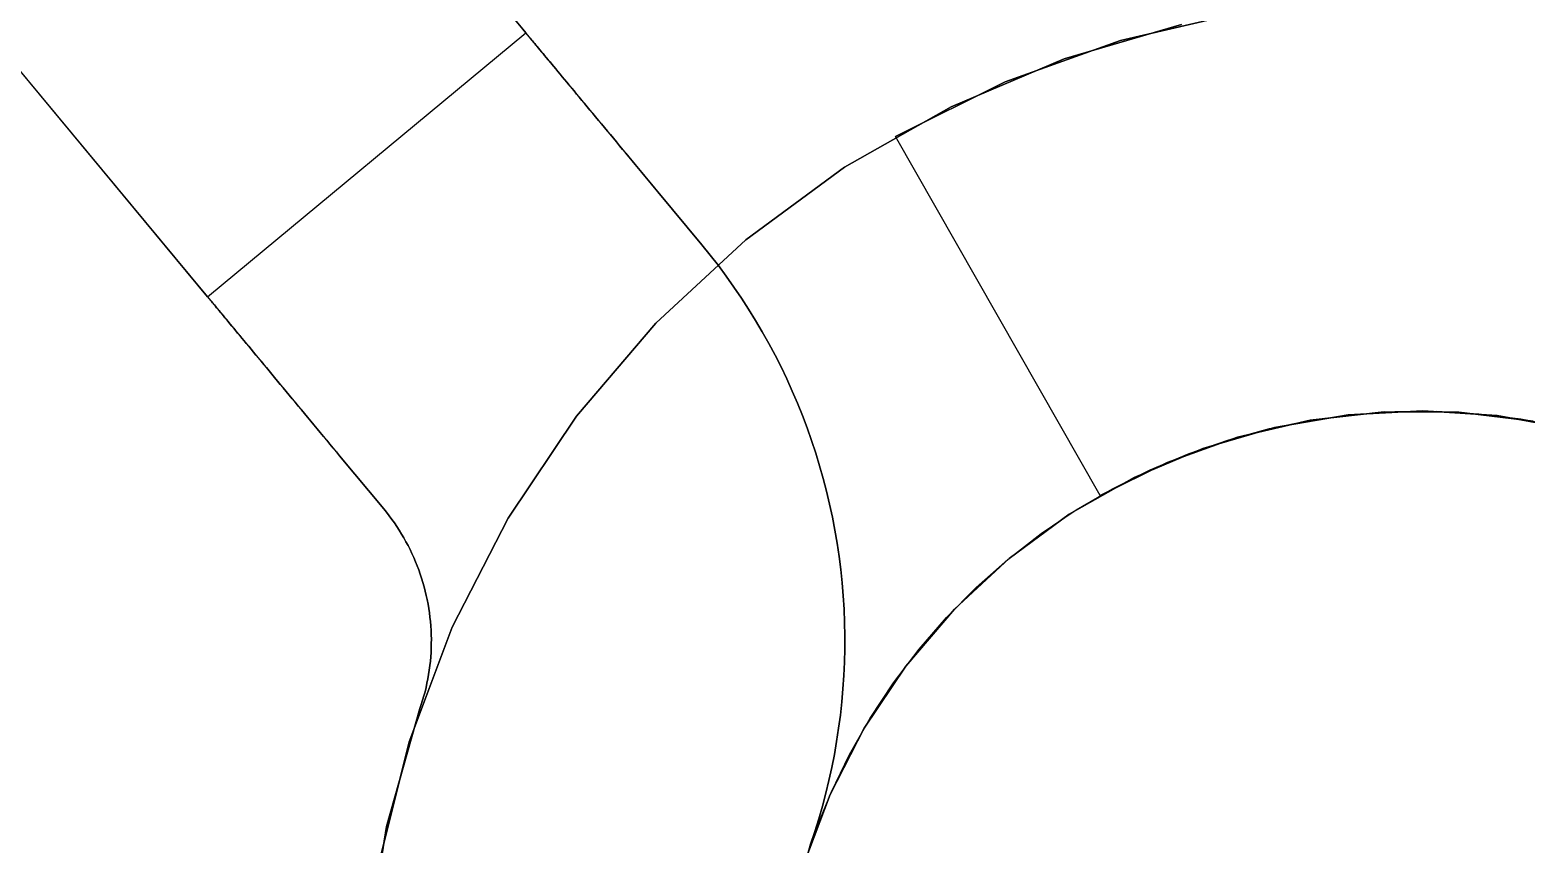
# Model space of a CAD drawing. Header units: metres. Extents: x 0 to 420, y 0 to 297.
# Drawn here: x 139.57 to 145.08, y 63.86 to 66.86 of the extents above; entities that cross this region are included whole.
import ezdxf

# ---------------------------------------------------------------- set-up
doc = ezdxf.new("R2010")
doc.units = ezdxf.units.M

msp = doc.modelspace()

# ---------------------------------------------------------------- linework, layer by layer
at = {"layer": 'GEOMETRY'}
for p, q in [((128.3649, 82.5445), (141.3926, 66.8509)), ((128.3649, 82.5445), (142.0415, 66.0691)), ((140.22, 65.8775), (127.1923, 81.5711)), ((140.8689, 65.0957), (127.1923, 81.5711)), ((144.0246, 66.9244), (143.5846, 66.822)), ((143.5846, 66.822), (144.0246, 66.9244)), ((144.0246, 66.9244), (143.5846, 66.822)), ((143.5846, 66.822), (144.0246, 66.9244)), ((140.22, 65.8775), (141.3926, 66.8509)), ((140.22, 65.8775), (141.3926, 66.8509)), ((140.22, 65.8775), (141.3926, 66.8509)), ((140.22, 65.8775), (141.3926, 66.8509)), ((141.3933, 66.8501), (141.3926, 66.8509)), ((141.3926, 66.8509), (141.3933, 66.8501)), ((141.3933, 66.8501), (141.3926, 66.8509)), ((141.3939, 66.8493), (141.3933, 66.8501)), ((141.3933, 66.8501), (141.3939, 66.8493)), ((141.3939, 66.8493), (141.3933, 66.8501)), ((141.3946, 66.8485), (141.3939, 66.8493)), ((141.3939, 66.8493), (141.3946, 66.8485)), ((141.3946, 66.8485), (141.3939, 66.8493)), ((141.3953, 66.8477), (141.3946, 66.8485)), ((141.3946, 66.8485), (141.3953, 66.8477)), ((141.3953, 66.8477), (141.3946, 66.8485)), ((141.3965, 66.8462), (141.3953, 66.8477)), ((141.3953, 66.8477), (141.3965, 66.8462)), ((141.3965, 66.8462), (141.3953, 66.8477)), ((141.3985, 66.8438), (141.3965, 66.8462)), ((141.3965, 66.8462), (141.3985, 66.8438)), ((141.3985, 66.8438), (141.3965, 66.8462)), ((141.4005, 66.8413), (141.3985, 66.8438)), ((141.3985, 66.8438), (141.4005, 66.8413)), ((141.4005, 66.8413), (141.3985, 66.8438)), ((141.4025, 66.8389), (141.4005, 66.8413)), ((141.4005, 66.8413), (141.4025, 66.8389)), ((141.4025, 66.8389), (141.4005, 66.8413)), ((141.4045, 66.8365), (141.4025, 66.8389)), ((141.4025, 66.8389), (141.4045, 66.8365)), ((141.4045, 66.8365), (141.4025, 66.8389)), ((141.4076, 66.8328), (141.4045, 66.8365)), ((141.4045, 66.8365), (141.4076, 66.8328)), ((141.4076, 66.8328), (141.4045, 66.8365)), ((141.4109, 66.8288), (141.4076, 66.8328)), ((141.4076, 66.8328), (141.4109, 66.8288)), ((141.4109, 66.8288), (141.4076, 66.8328)), ((143.3764, 66.7543), (143.8099, 66.8811)), ((143.8099, 66.8811), (143.3764, 66.7543)), ((143.3764, 66.7543), (143.8099, 66.8811)), ((143.8099, 66.8811), (143.3764, 66.7543)), ((141.4142, 66.8248), (141.4109, 66.8288)), ((141.4109, 66.8288), (141.4142, 66.8248)), ((141.4142, 66.8248), (141.4109, 66.8288)), ((141.4175, 66.8208), (141.4142, 66.8248)), ((141.4142, 66.8248), (141.4175, 66.8208)), ((141.4175, 66.8208), (141.4142, 66.8248)), ((141.4212, 66.8164), (141.4175, 66.8208)), ((141.4175, 66.8208), (141.4212, 66.8164)), ((141.4212, 66.8164), (141.4175, 66.8208)), ((141.4258, 66.8109), (141.4212, 66.8164)), ((141.4212, 66.8164), (141.4258, 66.8109)), ((141.4258, 66.8109), (141.4212, 66.8164)), ((141.4303, 66.8054), (141.4258, 66.8109)), ((141.4258, 66.8109), (141.4303, 66.8054)), ((141.4303, 66.8054), (141.4258, 66.8109)), ((141.4349, 66.7999), (141.4303, 66.8054)), ((141.4303, 66.8054), (141.4349, 66.7999)), ((141.4349, 66.7999), (141.4303, 66.8054)), ((141.4395, 66.7944), (141.4349, 66.7999)), ((141.4349, 66.7999), (141.4395, 66.7944)), ((141.4395, 66.7944), (141.4349, 66.7999)), ((141.4449, 66.7878), (141.4395, 66.7944)), ((141.4395, 66.7944), (141.4449, 66.7878)), ((141.4449, 66.7878), (141.4395, 66.7944)), ((141.4507, 66.7809), (141.4449, 66.7878)), ((141.4449, 66.7878), (141.4507, 66.7809)), ((141.4507, 66.7809), (141.4449, 66.7878)), ((141.4565, 66.7739), (141.4507, 66.7809)), ((141.4507, 66.7809), (141.4565, 66.7739)), ((141.4565, 66.7739), (141.4507, 66.7809)), ((143.5846, 66.822), (143.1594, 66.6695)), ((143.1594, 66.6695), (143.5846, 66.822)), ((143.5846, 66.822), (143.1594, 66.6695)), ((143.1594, 66.6695), (143.5846, 66.822)), ((141.4622, 66.767), (141.4565, 66.7739)), ((141.4565, 66.7739), (141.4622, 66.767)), ((141.4622, 66.767), (141.4565, 66.7739)), ((141.4682, 66.7598), (141.4622, 66.767)), ((141.4622, 66.767), (141.4682, 66.7598)), ((141.4682, 66.7598), (141.4622, 66.767)), ((141.4751, 66.7515), (141.4682, 66.7598)), ((141.4682, 66.7598), (141.4751, 66.7515)), ((141.4751, 66.7515), (141.4682, 66.7598)), ((141.482, 66.7432), (141.4751, 66.7515)), ((141.4751, 66.7515), (141.482, 66.7432)), ((141.482, 66.7432), (141.4751, 66.7515)), ((141.4889, 66.7349), (141.482, 66.7432)), ((141.482, 66.7432), (141.4889, 66.7349)), ((141.4889, 66.7349), (141.482, 66.7432)), ((141.4958, 66.7265), (141.4889, 66.7349)), ((141.4889, 66.7349), (141.4958, 66.7265)), ((141.4958, 66.7265), (141.4889, 66.7349)), ((141.5033, 66.7175), (141.4958, 66.7265)), ((141.4958, 66.7265), (141.5033, 66.7175)), ((141.5033, 66.7175), (141.4958, 66.7265)), ((142.9604, 66.5781), (143.3764, 66.7543)), ((143.3764, 66.7543), (142.9604, 66.5781)), ((142.9604, 66.5781), (143.3764, 66.7543)), ((143.3764, 66.7543), (142.9604, 66.5781)), ((141.5113, 66.7079), (141.5033, 66.7175)), ((141.5033, 66.7175), (141.5113, 66.7079)), ((141.5113, 66.7079), (141.5033, 66.7175)), ((141.5192, 66.6983), (141.5113, 66.7079)), ((141.5113, 66.7079), (141.5192, 66.6983)), ((141.5192, 66.6983), (141.5113, 66.7079)), ((141.5272, 66.6887), (141.5192, 66.6983)), ((141.5192, 66.6983), (141.5272, 66.6887)), ((141.5272, 66.6887), (141.5192, 66.6983)), ((141.5351, 66.6792), (141.5272, 66.6887)), ((141.5272, 66.6887), (141.5351, 66.6792)), ((141.5351, 66.6792), (141.5272, 66.6887)), ((141.544, 66.6684), (141.5351, 66.6792)), ((141.5351, 66.6792), (141.544, 66.6684)), ((141.544, 66.6684), (141.5351, 66.6792)), ((141.553, 66.6577), (141.544, 66.6684)), ((141.544, 66.6684), (141.553, 66.6577)), ((141.553, 66.6577), (141.544, 66.6684)), ((143.1594, 66.6695), (142.7547, 66.4688)), ((142.7547, 66.4688), (143.1594, 66.6695)), ((143.1594, 66.6695), (142.7547, 66.4688)), ((142.7547, 66.4688), (143.1594, 66.6695)), ((141.5619, 66.647), (141.553, 66.6577)), ((141.553, 66.6577), (141.5619, 66.647)), ((141.5619, 66.647), (141.553, 66.6577)), ((141.5708, 66.6363), (141.5619, 66.647)), ((141.5619, 66.647), (141.5708, 66.6363)), ((141.5708, 66.6363), (141.5619, 66.647)), ((141.58, 66.6251), (141.5708, 66.6363)), ((141.5708, 66.6363), (141.58, 66.6251)), ((141.58, 66.6251), (141.5708, 66.6363)), ((141.5898, 66.6134), (141.58, 66.6251)), ((141.58, 66.6251), (141.5898, 66.6134)), ((141.5898, 66.6134), (141.58, 66.6251)), ((141.5995, 66.6016), (141.5898, 66.6134)), ((141.5898, 66.6134), (141.5995, 66.6016)), ((141.5995, 66.6016), (141.5898, 66.6134)), ((141.6092, 66.5899), (141.5995, 66.6016)), ((141.5995, 66.6016), (141.6092, 66.5899)), ((141.6092, 66.5899), (141.5995, 66.6016)), ((141.619, 66.5782), (141.6092, 66.5899)), ((141.6092, 66.5899), (141.619, 66.5782)), ((141.619, 66.5782), (141.6092, 66.5899)), ((141.6293, 66.5657), (141.619, 66.5782)), ((141.619, 66.5782), (141.6293, 66.5657)), ((141.6293, 66.5657), (141.619, 66.5782)), ((141.6398, 66.5531), (141.6293, 66.5657)), ((141.6293, 66.5657), (141.6398, 66.5531)), ((141.6398, 66.5531), (141.6293, 66.5657)), ((142.5676, 66.355), (142.9604, 66.5781)), ((142.9604, 66.5781), (142.5676, 66.355)), ((142.5676, 66.355), (142.9604, 66.5781)), ((142.9604, 66.5781), (142.5676, 66.355)), ((141.6502, 66.5405), (141.6398, 66.5531)), ((141.6398, 66.5531), (141.6502, 66.5405)), ((141.6502, 66.5405), (141.6398, 66.5531)), ((141.6607, 66.528), (141.6502, 66.5405)), ((141.6502, 66.5405), (141.6607, 66.528)), ((141.6607, 66.528), (141.6502, 66.5405)), ((141.6713, 66.5152), (141.6607, 66.528)), ((141.6607, 66.528), (141.6713, 66.5152)), ((141.6713, 66.5152), (141.6607, 66.528)), ((141.6823, 66.5019), (141.6713, 66.5152)), ((141.6713, 66.5152), (141.6823, 66.5019)), ((141.6823, 66.5019), (141.6713, 66.5152)), ((141.6933, 66.4886), (141.6823, 66.5019)), ((141.6823, 66.5019), (141.6933, 66.4886)), ((141.6933, 66.4886), (141.6823, 66.5019)), ((141.7044, 66.4753), (141.6933, 66.4886)), ((141.6933, 66.4886), (141.7044, 66.4753)), ((141.7044, 66.4753), (141.6933, 66.4886)), ((141.7154, 66.462), (141.7044, 66.4753)), ((141.7044, 66.4753), (141.7154, 66.462)), ((141.7154, 66.462), (141.7044, 66.4753)), ((141.7267, 66.4483), (141.7154, 66.462)), ((141.7154, 66.462), (141.7267, 66.4483)), ((141.7267, 66.4483), (141.7154, 66.462)), ((141.7382, 66.4345), (141.7267, 66.4483)), ((141.7267, 66.4483), (141.7382, 66.4345)), ((141.7382, 66.4345), (141.7267, 66.4483)), ((143.5097, 65.145), (142.7547, 66.4688)), ((143.5097, 65.145), (142.7547, 66.4688)), ((143.5097, 65.145), (142.7547, 66.4688)), ((143.5097, 65.145), (142.7547, 66.4688)), ((141.7497, 66.4207), (141.7382, 66.4345)), ((141.7382, 66.4345), (141.7497, 66.4207)), ((141.7497, 66.4207), (141.7382, 66.4345)), ((141.7612, 66.4069), (141.7497, 66.4207)), ((141.7497, 66.4207), (141.7612, 66.4069)), ((141.7612, 66.4069), (141.7497, 66.4207)), ((141.7727, 66.393), (141.7612, 66.4069)), ((141.7612, 66.4069), (141.7727, 66.393)), ((141.7727, 66.393), (141.7612, 66.4069)), ((141.7845, 66.3788), (141.7727, 66.393)), ((141.7727, 66.393), (141.7845, 66.3788)), ((141.7845, 66.3788), (141.7727, 66.393)), ((141.7962, 66.3647), (141.7845, 66.3788)), ((141.7845, 66.3788), (141.7962, 66.3647)), ((141.7962, 66.3647), (141.7845, 66.3788)), ((141.808, 66.3505), (141.7962, 66.3647)), ((141.7962, 66.3647), (141.808, 66.3505)), ((141.808, 66.3505), (141.7962, 66.3647)), ((141.8198, 66.3363), (141.808, 66.3505)), ((141.808, 66.3505), (141.8198, 66.3363)), ((141.8198, 66.3363), (141.808, 66.3505)), ((142.2032, 66.088), (142.5676, 66.355)), ((142.5676, 66.355), (142.2032, 66.088)), ((142.2032, 66.088), (142.5676, 66.355)), ((142.5676, 66.355), (142.2032, 66.088)), ((141.8316, 66.322), (141.8198, 66.3363)), ((141.8198, 66.3363), (141.8316, 66.322)), ((141.8316, 66.322), (141.8198, 66.3363)), ((141.8435, 66.3077), (141.8316, 66.322)), ((141.8316, 66.322), (141.8435, 66.3077)), ((141.8435, 66.3077), (141.8316, 66.322)), ((141.8555, 66.2933), (141.8435, 66.3077)), ((141.8435, 66.3077), (141.8555, 66.2933)), ((141.8555, 66.2933), (141.8435, 66.3077)), ((141.8674, 66.2789), (141.8555, 66.2933)), ((141.8555, 66.2933), (141.8674, 66.2789)), ((141.8674, 66.2789), (141.8555, 66.2933)), ((141.8793, 66.2646), (141.8674, 66.2789)), ((141.8674, 66.2789), (141.8793, 66.2646)), ((141.8793, 66.2646), (141.8674, 66.2789)), ((142.0415, 66.0691), (141.8793, 66.2646)), ((141.8793, 66.2646), (142.0415, 66.0691)), ((142.0415, 66.0691), (141.8793, 66.2646)), ((141.8722, 65.7806), (142.2032, 66.088)), ((142.2032, 66.088), (141.8722, 65.7806)), ((141.8722, 65.7806), (142.2032, 66.088)), ((142.2032, 66.088), (141.8722, 65.7806)), ((142.0724, 66.0312), (142.0415, 66.0691)), ((142.0415, 66.0691), (142.0724, 66.0312)), ((142.0724, 66.0312), (142.0415, 66.0691)), ((142.0415, 66.0691), (142.0724, 66.0312)), ((142.1024, 65.9926), (142.0724, 66.0312)), ((142.0724, 66.0312), (142.1024, 65.9926)), ((142.1024, 65.9926), (142.0724, 66.0312)), ((142.0724, 66.0312), (142.1024, 65.9926)), ((142.1315, 65.9533), (142.1024, 65.9926)), ((142.1024, 65.9926), (142.1315, 65.9533)), ((142.1315, 65.9533), (142.1024, 65.9926)), ((142.1024, 65.9926), (142.1315, 65.9533)), ((142.1599, 65.9135), (142.1315, 65.9533)), ((142.1315, 65.9533), (142.1599, 65.9135)), ((142.1599, 65.9135), (142.1315, 65.9533)), ((142.1315, 65.9533), (142.1599, 65.9135)), ((142.1873, 65.8731), (142.1599, 65.9135)), ((142.1599, 65.9135), (142.1873, 65.8731)), ((142.1873, 65.8731), (142.1599, 65.9135)), ((142.1599, 65.9135), (142.1873, 65.8731)), ((140.22, 65.8775), (140.2206, 65.8767)), ((140.2206, 65.8767), (140.22, 65.8775)), ((140.22, 65.8775), (140.2206, 65.8767)), ((140.2206, 65.8767), (140.2213, 65.8758)), ((140.2213, 65.8758), (140.2206, 65.8767)), ((140.2206, 65.8767), (140.2213, 65.8758)), ((140.2213, 65.8758), (140.222, 65.875)), ((140.222, 65.875), (140.2213, 65.8758)), ((140.2213, 65.8758), (140.222, 65.875)), ((140.222, 65.875), (140.2227, 65.8742)), ((140.2227, 65.8742), (140.222, 65.875)), ((140.222, 65.875), (140.2227, 65.8742)), ((140.2227, 65.8742), (140.2239, 65.8727)), ((140.2239, 65.8727), (140.2227, 65.8742)), ((140.2227, 65.8742), (140.2239, 65.8727)), ((140.2239, 65.8727), (140.2259, 65.8703)), ((140.2259, 65.8703), (140.2239, 65.8727)), ((140.2239, 65.8727), (140.2259, 65.8703)), ((140.2259, 65.8703), (140.2279, 65.8679)), ((140.2279, 65.8679), (140.2259, 65.8703)), ((140.2259, 65.8703), (140.2279, 65.8679)), ((140.2279, 65.8679), (140.2299, 65.8655)), ((140.2299, 65.8655), (140.2279, 65.8679)), ((140.2279, 65.8679), (140.2299, 65.8655)), ((140.2299, 65.8655), (140.2319, 65.8631)), ((140.2319, 65.8631), (140.2299, 65.8655)), ((140.2299, 65.8655), (140.2319, 65.8631)), ((140.2319, 65.8631), (140.235, 65.8593)), ((140.235, 65.8593), (140.2319, 65.8631)), ((140.2319, 65.8631), (140.235, 65.8593)), ((140.235, 65.8593), (140.2383, 65.8554)), ((140.2383, 65.8554), (140.235, 65.8593)), ((140.235, 65.8593), (140.2383, 65.8554)), ((140.2383, 65.8554), (140.2416, 65.8514)), ((140.2416, 65.8514), (140.2383, 65.8554)), ((140.2383, 65.8554), (140.2416, 65.8514)), ((140.2416, 65.8514), (140.2449, 65.8474)), ((140.2449, 65.8474), (140.2416, 65.8514)), ((140.2416, 65.8514), (140.2449, 65.8474)), ((140.2449, 65.8474), (140.2486, 65.843)), ((140.2486, 65.843), (140.2449, 65.8474)), ((140.2449, 65.8474), (140.2486, 65.843)), ((140.2486, 65.843), (140.2532, 65.8375)), ((140.2532, 65.8375), (140.2486, 65.843)), ((140.2486, 65.843), (140.2532, 65.8375)), ((142.2139, 65.832), (142.1873, 65.8731)), ((142.1873, 65.8731), (142.2139, 65.832)), ((142.2139, 65.832), (142.1873, 65.8731)), ((142.1873, 65.8731), (142.2139, 65.832)), ((140.2532, 65.8375), (140.2577, 65.832)), ((140.2577, 65.832), (140.2532, 65.8375)), ((140.2532, 65.8375), (140.2577, 65.832)), ((140.2577, 65.832), (140.2623, 65.8265)), ((140.2623, 65.8265), (140.2577, 65.832)), ((140.2577, 65.832), (140.2623, 65.8265)), ((140.2623, 65.8265), (140.2669, 65.821)), ((140.2669, 65.821), (140.2623, 65.8265)), ((140.2623, 65.8265), (140.2669, 65.821)), ((140.2669, 65.821), (140.2723, 65.8144)), ((140.2723, 65.8144), (140.2669, 65.821)), ((140.2669, 65.821), (140.2723, 65.8144)), ((140.2723, 65.8144), (140.2781, 65.8075)), ((140.2781, 65.8075), (140.2723, 65.8144)), ((140.2723, 65.8144), (140.2781, 65.8075)), ((140.2781, 65.8075), (140.2839, 65.8005)), ((140.2839, 65.8005), (140.2781, 65.8075)), ((140.2781, 65.8075), (140.2839, 65.8005)), ((140.2839, 65.8005), (140.2896, 65.7936)), ((140.2896, 65.7936), (140.2839, 65.8005)), ((140.2839, 65.8005), (140.2896, 65.7936)), ((140.2896, 65.7936), (140.2956, 65.7864)), ((140.2956, 65.7864), (140.2896, 65.7936)), ((140.2896, 65.7936), (140.2956, 65.7864)), ((140.2956, 65.7864), (140.3025, 65.7781)), ((140.3025, 65.7781), (140.2956, 65.7864)), ((140.2956, 65.7864), (140.3025, 65.7781)), ((142.2397, 65.7904), (142.2139, 65.832)), ((142.2139, 65.832), (142.2397, 65.7904)), ((142.2397, 65.7904), (142.2139, 65.832)), ((142.2139, 65.832), (142.2397, 65.7904)), ((142.2645, 65.7483), (142.2397, 65.7904)), ((142.2397, 65.7904), (142.2645, 65.7483)), ((142.2645, 65.7483), (142.2397, 65.7904)), ((142.2397, 65.7904), (142.2645, 65.7483)), ((140.3025, 65.7781), (140.3094, 65.7698)), ((140.3094, 65.7698), (140.3025, 65.7781)), ((140.3025, 65.7781), (140.3094, 65.7698)), ((140.3094, 65.7698), (140.3163, 65.7614)), ((140.3163, 65.7614), (140.3094, 65.7698)), ((140.3094, 65.7698), (140.3163, 65.7614)), ((140.3163, 65.7614), (140.3232, 65.7531)), ((140.3232, 65.7531), (140.3163, 65.7614)), ((140.3163, 65.7614), (140.3232, 65.7531)), ((140.3232, 65.7531), (140.3307, 65.7441)), ((140.3307, 65.7441), (140.3232, 65.7531)), ((140.3232, 65.7531), (140.3307, 65.7441)), ((140.3307, 65.7441), (140.3387, 65.7345)), ((140.3387, 65.7345), (140.3307, 65.7441)), ((140.3307, 65.7441), (140.3387, 65.7345)), ((140.3387, 65.7345), (140.3466, 65.7249)), ((140.3466, 65.7249), (140.3387, 65.7345)), ((140.3387, 65.7345), (140.3466, 65.7249)), ((141.579, 65.437), (141.8722, 65.7806)), ((141.8722, 65.7806), (141.579, 65.437)), ((141.579, 65.437), (141.8722, 65.7806)), ((141.8722, 65.7806), (141.579, 65.437)), ((142.2884, 65.7057), (142.2645, 65.7483)), ((142.2645, 65.7483), (142.2884, 65.7057)), ((142.2884, 65.7057), (142.2645, 65.7483)), ((142.2645, 65.7483), (142.2884, 65.7057)), ((140.3466, 65.7249), (140.3546, 65.7153)), ((140.3546, 65.7153), (140.3466, 65.7249)), ((140.3466, 65.7249), (140.3546, 65.7153)), ((140.3546, 65.7153), (140.3625, 65.7057)), ((140.3625, 65.7057), (140.3546, 65.7153)), ((140.3546, 65.7153), (140.3625, 65.7057)), ((140.3625, 65.7057), (140.3714, 65.695)), ((140.3714, 65.695), (140.3625, 65.7057)), ((140.3625, 65.7057), (140.3714, 65.695)), ((140.3714, 65.695), (140.3803, 65.6843)), ((140.3803, 65.6843), (140.3714, 65.695)), ((140.3714, 65.695), (140.3803, 65.6843)), ((140.3803, 65.6843), (140.3892, 65.6736)), ((140.3892, 65.6736), (140.3803, 65.6843)), ((140.3803, 65.6843), (140.3892, 65.6736)), ((142.3114, 65.6625), (142.2884, 65.7057)), ((142.2884, 65.7057), (142.3114, 65.6625)), ((142.3114, 65.6625), (142.2884, 65.7057)), ((142.2884, 65.7057), (142.3114, 65.6625)), ((140.3892, 65.6736), (140.3981, 65.6628)), ((140.3981, 65.6628), (140.3892, 65.6736)), ((140.3892, 65.6736), (140.3981, 65.6628)), ((140.3981, 65.6628), (140.4074, 65.6517)), ((140.4074, 65.6517), (140.3981, 65.6628)), ((140.3981, 65.6628), (140.4074, 65.6517)), ((140.4074, 65.6517), (140.4171, 65.64)), ((140.4171, 65.64), (140.4074, 65.6517)), ((140.4074, 65.6517), (140.4171, 65.64)), ((140.4171, 65.64), (140.4269, 65.6282)), ((140.4269, 65.6282), (140.4171, 65.64)), ((140.4171, 65.64), (140.4269, 65.6282)), ((140.4269, 65.6282), (140.4366, 65.6165)), ((140.4366, 65.6165), (140.4269, 65.6282)), ((140.4269, 65.6282), (140.4366, 65.6165)), ((142.3334, 65.6189), (142.3114, 65.6625)), ((142.3114, 65.6625), (142.3334, 65.6189)), ((142.3334, 65.6189), (142.3114, 65.6625)), ((142.3114, 65.6625), (142.3334, 65.6189)), ((140.4366, 65.6165), (140.4463, 65.6048)), ((140.4463, 65.6048), (140.4366, 65.6165)), ((140.4366, 65.6165), (140.4463, 65.6048)), ((140.4463, 65.6048), (140.4567, 65.5923)), ((140.4567, 65.5923), (140.4463, 65.6048)), ((140.4463, 65.6048), (140.4567, 65.5923)), ((140.4567, 65.5923), (140.4671, 65.5797)), ((140.4671, 65.5797), (140.4567, 65.5923)), ((140.4567, 65.5923), (140.4671, 65.5797)), ((140.4671, 65.5797), (140.4776, 65.5671)), ((140.4776, 65.5671), (140.4671, 65.5797)), ((140.4671, 65.5797), (140.4776, 65.5671)), ((140.4776, 65.5671), (140.488, 65.5545)), ((140.488, 65.5545), (140.4776, 65.5671)), ((140.4776, 65.5671), (140.488, 65.5545)), ((142.3546, 65.5748), (142.3334, 65.6189)), ((142.3334, 65.6189), (142.3546, 65.5748)), ((142.3546, 65.5748), (142.3334, 65.6189)), ((142.3334, 65.6189), (142.3546, 65.5748)), ((142.3748, 65.5303), (142.3546, 65.5748)), ((142.3546, 65.5748), (142.3748, 65.5303)), ((142.3748, 65.5303), (142.3546, 65.5748)), ((142.3546, 65.5748), (142.3748, 65.5303)), ((140.488, 65.5545), (140.4987, 65.5417)), ((140.4987, 65.5417), (140.488, 65.5545)), ((140.488, 65.5545), (140.4987, 65.5417)), ((140.4987, 65.5417), (140.5097, 65.5285)), ((140.5097, 65.5285), (140.4987, 65.5417)), ((140.4987, 65.5417), (140.5097, 65.5285)), ((140.5097, 65.5285), (140.5207, 65.5152)), ((140.5207, 65.5152), (140.5097, 65.5285)), ((140.5097, 65.5285), (140.5207, 65.5152)), ((140.5207, 65.5152), (140.5318, 65.5019)), ((140.5318, 65.5019), (140.5207, 65.5152)), ((140.5207, 65.5152), (140.5318, 65.5019)), ((142.394, 65.4853), (142.3748, 65.5303)), ((142.3748, 65.5303), (142.394, 65.4853)), ((142.394, 65.4853), (142.3748, 65.5303)), ((142.3748, 65.5303), (142.394, 65.4853)), ((140.5318, 65.5019), (140.5428, 65.4886)), ((140.5428, 65.4886), (140.5318, 65.5019)), ((140.5318, 65.5019), (140.5428, 65.4886)), ((140.5428, 65.4886), (140.5541, 65.4749)), ((140.5541, 65.4749), (140.5428, 65.4886)), ((140.5428, 65.4886), (140.5541, 65.4749)), ((140.5541, 65.4749), (140.5656, 65.4611)), ((140.5656, 65.4611), (140.5541, 65.4749)), ((140.5541, 65.4749), (140.5656, 65.4611)), ((140.5656, 65.4611), (140.5771, 65.4473)), ((140.5771, 65.4473), (140.5656, 65.4611)), ((140.5656, 65.4611), (140.5771, 65.4473)), ((142.4122, 65.44), (142.394, 65.4853)), ((142.394, 65.4853), (142.4122, 65.44)), ((142.4122, 65.44), (142.394, 65.4853)), ((142.394, 65.4853), (142.4122, 65.44)), ((144.4237, 65.4424), (144.6985, 65.4569)), ((144.6985, 65.4569), (144.4237, 65.4424)), ((144.4237, 65.4424), (144.6985, 65.4569)), ((144.6985, 65.4569), (144.4237, 65.4424)), ((144.4402, 65.4441), (144.5952, 65.4552)), ((144.4402, 65.4441), (144.5952, 65.4552)), ((144.5952, 65.4552), (144.7506, 65.456)), ((144.5952, 65.4552), (144.7506, 65.456)), ((144.6985, 65.4569), (144.9731, 65.4395)), ((144.9731, 65.4395), (144.6985, 65.4569)), ((144.6985, 65.4569), (144.9731, 65.4395)), ((144.9731, 65.4395), (144.6985, 65.4569)), ((144.7506, 65.456), (144.9058, 65.4467)), ((144.7506, 65.456), (144.9058, 65.4467)), ((140.5771, 65.4473), (140.5885, 65.4335)), ((140.5885, 65.4335), (140.5771, 65.4473)), ((140.5771, 65.4473), (140.5885, 65.4335)), ((140.5885, 65.4335), (140.6001, 65.4196)), ((140.6001, 65.4196), (140.5885, 65.4335)), ((140.5885, 65.4335), (140.6001, 65.4196)), ((140.6001, 65.4196), (140.6118, 65.4054)), ((140.6118, 65.4054), (140.6001, 65.4196)), ((140.6001, 65.4196), (140.6118, 65.4054)), ((140.6118, 65.4054), (140.6236, 65.3912)), ((140.6236, 65.3912), (140.6118, 65.4054)), ((140.6118, 65.4054), (140.6236, 65.3912)), ((141.3274, 65.0618), (141.579, 65.437)), ((141.579, 65.437), (141.3274, 65.0618)), ((141.3274, 65.0618), (141.579, 65.437)), ((141.579, 65.437), (141.3274, 65.0618)), ((142.4295, 65.3942), (142.4122, 65.44)), ((142.4122, 65.44), (142.4295, 65.3942)), ((142.4295, 65.3942), (142.4122, 65.44)), ((142.4122, 65.44), (142.4295, 65.3942)), ((144.2833, 65.4225), (144.0152, 65.3601)), ((144.0152, 65.3601), (144.2833, 65.4225)), ((144.2833, 65.4225), (144.0152, 65.3601)), ((144.0152, 65.3601), (144.2833, 65.4225)), ((144.134, 65.3918), (144.2863, 65.423)), ((144.134, 65.3918), (144.2863, 65.423)), ((144.1525, 65.3961), (144.4237, 65.4424)), ((144.4237, 65.4424), (144.1525, 65.3961)), ((144.1525, 65.3961), (144.4237, 65.4424)), ((144.4237, 65.4424), (144.1525, 65.3961)), ((144.5567, 65.4534), (144.2833, 65.4225)), ((144.2833, 65.4225), (144.5567, 65.4534)), ((144.5567, 65.4534), (144.2833, 65.4225)), ((144.2833, 65.4225), (144.5567, 65.4534)), ((144.2863, 65.423), (144.4402, 65.4441)), ((144.2863, 65.423), (144.4402, 65.4441)), ((144.8318, 65.4524), (144.5567, 65.4534)), ((144.5567, 65.4534), (144.8318, 65.4524)), ((144.8318, 65.4524), (144.5567, 65.4534)), ((144.5567, 65.4534), (144.8318, 65.4524)), ((145.105, 65.4197), (144.8318, 65.4524)), ((144.8318, 65.4524), (145.105, 65.4197)), ((145.105, 65.4197), (144.8318, 65.4524)), ((144.8318, 65.4524), (145.105, 65.4197)), ((144.9058, 65.4467), (145.06, 65.4273)), ((144.9058, 65.4467), (145.06, 65.4273)), ((144.9731, 65.4395), (145.2439, 65.3905)), ((145.2439, 65.3905), (144.9731, 65.4395)), ((144.9731, 65.4395), (145.2439, 65.3905)), ((145.2439, 65.3905), (144.9731, 65.4395)), ((145.06, 65.4273), (145.2126, 65.3979)), ((145.06, 65.4273), (145.2126, 65.3979)), ((140.6236, 65.3912), (140.6354, 65.3771)), ((140.6354, 65.3771), (140.6236, 65.3912)), ((140.6236, 65.3912), (140.6354, 65.3771)), ((140.6354, 65.3771), (140.6471, 65.3629)), ((140.6471, 65.3629), (140.6354, 65.3771)), ((140.6354, 65.3771), (140.6471, 65.3629)), ((140.6471, 65.3629), (140.659, 65.3486)), ((140.659, 65.3486), (140.6471, 65.3629)), ((140.6471, 65.3629), (140.659, 65.3486)), ((140.659, 65.3486), (140.6709, 65.3342)), ((140.6709, 65.3342), (140.659, 65.3486)), ((140.659, 65.3486), (140.6709, 65.3342)), ((142.4458, 65.3481), (142.4295, 65.3942)), ((142.4295, 65.3942), (142.4458, 65.3481)), ((142.4458, 65.3481), (142.4295, 65.3942)), ((142.4295, 65.3942), (142.4458, 65.3481)), ((142.4611, 65.3017), (142.4458, 65.3481)), ((142.4458, 65.3481), (142.4611, 65.3017)), ((142.4611, 65.3017), (142.4458, 65.3481)), ((142.4458, 65.3481), (142.4611, 65.3017)), ((144.0152, 65.3601), (143.7562, 65.2672)), ((143.7562, 65.2672), (144.0152, 65.3601)), ((144.0152, 65.3601), (143.7562, 65.2672)), ((143.7562, 65.2672), (144.0152, 65.3601)), ((143.8372, 65.3), (143.9841, 65.3507)), ((143.8372, 65.3), (143.9841, 65.3507)), ((143.8884, 65.3189), (144.1525, 65.3961)), ((144.1525, 65.3961), (143.8884, 65.3189)), ((143.8884, 65.3189), (144.1525, 65.3961)), ((144.1525, 65.3961), (143.8884, 65.3189)), ((143.9841, 65.3507), (144.134, 65.3918)), ((143.9841, 65.3507), (144.134, 65.3918)), ((140.6709, 65.3342), (140.6828, 65.3199)), ((140.6828, 65.3199), (140.6709, 65.3342)), ((140.6709, 65.3342), (140.6828, 65.3199)), ((140.6828, 65.3199), (140.6948, 65.3055)), ((140.6948, 65.3055), (140.6828, 65.3199)), ((140.6828, 65.3199), (140.6948, 65.3055)), ((140.6948, 65.3055), (140.7067, 65.2912)), ((140.7067, 65.2912), (140.6948, 65.3055)), ((140.6948, 65.3055), (140.7067, 65.2912)), ((140.7067, 65.2912), (140.8689, 65.0957)), ((140.8689, 65.0957), (140.7067, 65.2912)), ((140.7067, 65.2912), (140.8689, 65.0957)), ((142.4755, 65.255), (142.4611, 65.3017)), ((142.4611, 65.3017), (142.4755, 65.255)), ((142.4755, 65.255), (142.4611, 65.3017)), ((142.4611, 65.3017), (142.4755, 65.255)), ((143.635, 65.2116), (143.8884, 65.3189)), ((143.8884, 65.3189), (143.635, 65.2116)), ((143.635, 65.2116), (143.8884, 65.3189)), ((143.8884, 65.3189), (143.635, 65.2116)), ((143.694, 65.2397), (143.8372, 65.3)), ((143.694, 65.2397), (143.8372, 65.3)), ((142.4888, 65.2079), (142.4755, 65.255)), ((142.4755, 65.255), (142.4888, 65.2079)), ((142.4888, 65.2079), (142.4755, 65.255)), ((142.4755, 65.255), (142.4888, 65.2079)), ((143.7562, 65.2672), (143.5097, 65.145)), ((143.5097, 65.145), (143.7562, 65.2672)), ((143.7562, 65.2672), (143.5097, 65.145)), ((143.5097, 65.145), (143.7562, 65.2672)), ((143.555, 65.1702), (143.694, 65.2397)), ((143.555, 65.1702), (143.694, 65.2397)), ((142.5011, 65.1606), (142.4888, 65.2079)), ((142.4888, 65.2079), (142.5011, 65.1606)), ((142.5011, 65.1606), (142.4888, 65.2079)), ((142.4888, 65.2079), (142.5011, 65.1606)), ((143.3957, 65.0757), (143.635, 65.2116)), ((143.635, 65.2116), (143.3957, 65.0757)), ((143.3957, 65.0757), (143.635, 65.2116)), ((143.635, 65.2116), (143.3957, 65.0757)), ((142.5124, 65.113), (142.5011, 65.1606)), ((142.5011, 65.1606), (142.5124, 65.113)), ((142.5124, 65.113), (142.5011, 65.1606)), ((142.5011, 65.1606), (142.5124, 65.113)), ((143.4209, 65.0917), (143.555, 65.1702)), ((143.4209, 65.0917), (143.555, 65.1702)), ((140.8792, 65.0831), (140.8689, 65.0957)), ((140.8689, 65.0957), (140.8792, 65.0831)), ((140.8792, 65.0831), (140.8689, 65.0957)), ((140.8689, 65.0957), (140.8792, 65.0831)), ((140.8892, 65.0702), (140.8792, 65.0831)), ((140.8792, 65.0831), (140.8892, 65.0702)), ((140.8892, 65.0702), (140.8792, 65.0831)), ((140.8792, 65.0831), (140.8892, 65.0702)), ((140.8989, 65.0571), (140.8892, 65.0702)), ((140.8892, 65.0702), (140.8989, 65.0571)), ((140.8989, 65.0571), (140.8892, 65.0702)), ((140.8892, 65.0702), (140.8989, 65.0571)), ((142.5226, 65.0652), (142.5124, 65.113)), ((142.5124, 65.113), (142.5226, 65.0652)), ((142.5226, 65.0652), (142.5124, 65.113)), ((142.5124, 65.113), (142.5226, 65.0652)), ((143.1738, 64.913), (143.3957, 65.0757)), ((143.3957, 65.0757), (143.1738, 64.913)), ((143.1738, 64.913), (143.3957, 65.0757)), ((143.3957, 65.0757), (143.1738, 64.913)), ((143.2921, 65.0046), (143.4209, 65.0917)), ((143.2921, 65.0046), (143.4209, 65.0917)), ((140.9084, 65.0438), (140.8989, 65.0571)), ((140.8989, 65.0571), (140.9084, 65.0438)), ((140.9084, 65.0438), (140.8989, 65.0571)), ((140.8989, 65.0571), (140.9084, 65.0438)), ((140.9175, 65.0304), (140.9084, 65.0438)), ((140.9084, 65.0438), (140.9175, 65.0304)), ((140.9175, 65.0304), (140.9084, 65.0438)), ((140.9084, 65.0438), (140.9175, 65.0304)), ((140.9264, 65.0167), (140.9175, 65.0304)), ((140.9175, 65.0304), (140.9264, 65.0167)), ((140.9264, 65.0167), (140.9175, 65.0304)), ((140.9175, 65.0304), (140.9264, 65.0167)), ((140.935, 65.0028), (140.9264, 65.0167)), ((140.9264, 65.0167), (140.935, 65.0028)), ((140.935, 65.0028), (140.9264, 65.0167)), ((140.9264, 65.0167), (140.935, 65.0028)), ((141.121, 64.66), (141.3274, 65.0618)), ((141.3274, 65.0618), (141.121, 64.66)), ((141.121, 64.66), (141.3274, 65.0618)), ((141.3274, 65.0618), (141.121, 64.66)), ((142.5319, 65.0172), (142.5226, 65.0652)), ((142.5226, 65.0652), (142.5319, 65.0172)), ((142.5319, 65.0172), (142.5226, 65.0652)), ((142.5226, 65.0652), (142.5319, 65.0172)), ((142.5401, 64.969), (142.5319, 65.0172)), ((142.5319, 65.0172), (142.5401, 64.969)), ((142.5401, 64.969), (142.5319, 65.0172)), ((142.5319, 65.0172), (142.5401, 64.969)), ((140.9432, 64.9888), (140.935, 65.0028)), ((140.935, 65.0028), (140.9432, 64.9888)), ((140.9432, 64.9888), (140.935, 65.0028)), ((140.935, 65.0028), (140.9432, 64.9888)), ((140.9512, 64.9746), (140.9432, 64.9888)), ((140.9432, 64.9888), (140.9512, 64.9746)), ((140.9512, 64.9746), (140.9432, 64.9888)), ((140.9432, 64.9888), (140.9512, 64.9746)), ((140.9589, 64.9602), (140.9512, 64.9746)), ((140.9512, 64.9746), (140.9589, 64.9602)), ((140.9589, 64.9602), (140.9512, 64.9746)), ((140.9512, 64.9746), (140.9589, 64.9602)), ((140.9662, 64.9456), (140.9589, 64.9602)), ((140.9589, 64.9602), (140.9662, 64.9456)), ((140.9662, 64.9456), (140.9589, 64.9602)), ((140.9589, 64.9602), (140.9662, 64.9456)), ((142.5473, 64.9207), (142.5401, 64.969)), ((142.5401, 64.969), (142.5473, 64.9207)), ((142.5473, 64.9207), (142.5401, 64.969)), ((142.5401, 64.969), (142.5473, 64.9207)), ((143.1694, 64.9093), (143.2921, 65.0046)), ((143.1694, 64.9093), (143.2921, 65.0046)), ((140.9733, 64.9309), (140.9662, 64.9456)), ((140.9662, 64.9456), (140.9733, 64.9309)), ((140.9733, 64.9309), (140.9662, 64.9456)), ((140.9662, 64.9456), (140.9733, 64.9309)), ((140.98, 64.9161), (140.9733, 64.9309)), ((140.9733, 64.9309), (140.98, 64.9161)), ((140.98, 64.9161), (140.9733, 64.9309)), ((140.9733, 64.9309), (140.98, 64.9161)), ((140.9864, 64.9011), (140.98, 64.9161)), ((140.98, 64.9161), (140.9864, 64.9011)), ((140.9864, 64.9011), (140.98, 64.9161)), ((140.98, 64.9161), (140.9864, 64.9011)), ((142.5534, 64.8721), (142.5473, 64.9207)), ((142.5473, 64.9207), (142.5534, 64.8721)), ((142.5534, 64.8721), (142.5473, 64.9207)), ((142.5473, 64.9207), (142.5534, 64.8721)), ((142.9722, 64.7258), (143.1738, 64.913)), ((143.1738, 64.913), (142.9722, 64.7258)), ((142.9722, 64.7258), (143.1738, 64.913)), ((143.1738, 64.913), (142.9722, 64.7258)), ((143.0531, 64.8062), (143.1694, 64.9093)), ((143.0531, 64.8062), (143.1694, 64.9093)), ((140.9925, 64.886), (140.9864, 64.9011)), ((140.9864, 64.9011), (140.9925, 64.886)), ((140.9925, 64.886), (140.9864, 64.9011)), ((140.9864, 64.9011), (140.9925, 64.886)), ((140.9982, 64.8707), (140.9925, 64.886)), ((140.9925, 64.886), (140.9982, 64.8707)), ((140.9982, 64.8707), (140.9925, 64.886)), ((140.9925, 64.886), (140.9982, 64.8707)), ((141.0037, 64.8554), (140.9982, 64.8707)), ((140.9982, 64.8707), (141.0037, 64.8554)), ((141.0037, 64.8554), (140.9982, 64.8707)), ((140.9982, 64.8707), (141.0037, 64.8554)), ((141.0088, 64.8399), (141.0037, 64.8554)), ((141.0037, 64.8554), (141.0088, 64.8399)), ((141.0088, 64.8399), (141.0037, 64.8554)), ((141.0037, 64.8554), (141.0088, 64.8399)), ((142.5585, 64.8235), (142.5534, 64.8721)), ((142.5534, 64.8721), (142.5585, 64.8235)), ((142.5585, 64.8235), (142.5534, 64.8721)), ((142.5534, 64.8721), (142.5585, 64.8235)), ((141.0136, 64.8243), (141.0088, 64.8399)), ((141.0088, 64.8399), (141.0136, 64.8243)), ((141.0136, 64.8243), (141.0088, 64.8399)), ((141.0088, 64.8399), (141.0136, 64.8243)), ((141.018, 64.8086), (141.0136, 64.8243)), ((141.0136, 64.8243), (141.018, 64.8086)), ((141.018, 64.8086), (141.0136, 64.8243)), ((141.0136, 64.8243), (141.018, 64.8086)), ((141.0221, 64.7929), (141.018, 64.8086)), ((141.018, 64.8086), (141.0221, 64.7929)), ((141.0221, 64.7929), (141.018, 64.8086)), ((141.018, 64.8086), (141.0221, 64.7929)), ((141.0259, 64.777), (141.0221, 64.7929)), ((141.0221, 64.7929), (141.0259, 64.777)), ((141.0259, 64.777), (141.0221, 64.7929)), ((141.0221, 64.7929), (141.0259, 64.777)), ((142.5626, 64.7748), (142.5585, 64.8235)), ((142.5585, 64.8235), (142.5626, 64.7748)), ((142.5626, 64.7748), (142.5585, 64.8235)), ((142.5585, 64.8235), (142.5626, 64.7748)), ((142.9438, 64.6957), (143.0531, 64.8062)), ((142.9438, 64.6957), (143.0531, 64.8062)), ((141.0293, 64.7611), (141.0259, 64.777)), ((141.0259, 64.777), (141.0293, 64.7611)), ((141.0293, 64.7611), (141.0259, 64.777)), ((141.0259, 64.777), (141.0293, 64.7611)), ((141.0324, 64.7451), (141.0293, 64.7611)), ((141.0293, 64.7611), (141.0324, 64.7451)), ((141.0324, 64.7451), (141.0293, 64.7611)), ((141.0293, 64.7611), (141.0324, 64.7451)), ((141.0351, 64.729), (141.0324, 64.7451)), ((141.0324, 64.7451), (141.0351, 64.729)), ((141.0351, 64.729), (141.0324, 64.7451)), ((141.0324, 64.7451), (141.0351, 64.729)), ((142.5656, 64.726), (142.5626, 64.7748)), ((142.5626, 64.7748), (142.5656, 64.726)), ((142.5656, 64.726), (142.5626, 64.7748)), ((142.5626, 64.7748), (142.5656, 64.726)), ((141.0375, 64.7129), (141.0351, 64.729)), ((141.0351, 64.729), (141.0375, 64.7129)), ((141.0375, 64.7129), (141.0351, 64.729)), ((141.0351, 64.729), (141.0375, 64.7129)), ((141.0395, 64.6967), (141.0375, 64.7129)), ((141.0375, 64.7129), (141.0395, 64.6967)), ((141.0395, 64.6967), (141.0375, 64.7129)), ((141.0375, 64.7129), (141.0395, 64.6967)), ((141.0412, 64.6805), (141.0395, 64.6967)), ((141.0395, 64.6967), (141.0412, 64.6805)), ((141.0412, 64.6805), (141.0395, 64.6967)), ((141.0395, 64.6967), (141.0412, 64.6805)), ((142.5676, 64.6772), (142.5656, 64.726)), ((142.5656, 64.726), (142.5676, 64.6772)), ((142.5676, 64.6772), (142.5656, 64.726)), ((142.5656, 64.726), (142.5676, 64.6772)), ((142.7935, 64.5165), (142.9722, 64.7258)), ((142.9722, 64.7258), (142.7935, 64.5165)), ((142.7935, 64.5165), (142.9722, 64.7258)), ((142.9722, 64.7258), (142.7935, 64.5165)), ((142.842, 64.5783), (142.9438, 64.6957)), ((142.842, 64.5783), (142.9438, 64.6957)), ((140.9624, 64.237), (141.121, 64.66)), ((141.121, 64.66), (140.9624, 64.237)), ((140.9624, 64.237), (141.121, 64.66)), ((141.121, 64.66), (140.9624, 64.237)), ((141.0426, 64.6643), (141.0412, 64.6805)), ((141.0412, 64.6805), (141.0426, 64.6643)), ((141.0426, 64.6643), (141.0412, 64.6805)), ((141.0412, 64.6805), (141.0426, 64.6643)), ((141.0436, 64.648), (141.0426, 64.6643)), ((141.0426, 64.6643), (141.0436, 64.648)), ((141.0436, 64.648), (141.0426, 64.6643)), ((141.0426, 64.6643), (141.0436, 64.648)), ((141.0443, 64.6317), (141.0436, 64.648)), ((141.0436, 64.648), (141.0443, 64.6317)), ((141.0443, 64.6317), (141.0436, 64.648)), ((141.0436, 64.648), (141.0443, 64.6317)), ((141.0446, 64.6154), (141.0443, 64.6317)), ((141.0443, 64.6317), (141.0446, 64.6154)), ((141.0446, 64.6154), (141.0443, 64.6317)), ((141.0443, 64.6317), (141.0446, 64.6154)), ((142.5685, 64.6283), (142.5676, 64.6772)), ((142.5676, 64.6772), (142.5685, 64.6283)), ((142.5685, 64.6283), (142.5676, 64.6772)), ((142.5676, 64.6772), (142.5685, 64.6283)), ((142.5684, 64.5794), (142.5685, 64.6283)), ((142.5685, 64.6283), (142.5684, 64.5794)), ((142.5684, 64.5794), (142.5685, 64.6283)), ((142.5685, 64.6283), (142.5684, 64.5794)), ((141.0434, 64.5666), (141.0442, 64.5828)), ((141.0442, 64.5828), (141.0434, 64.5666)), ((141.0434, 64.5666), (141.0442, 64.5828)), ((141.0442, 64.5828), (141.0434, 64.5666)), ((141.0442, 64.5828), (141.0445, 64.5991)), ((141.0445, 64.5991), (141.0442, 64.5828)), ((141.0442, 64.5828), (141.0445, 64.5991)), ((141.0445, 64.5991), (141.0442, 64.5828)), ((141.0445, 64.5991), (141.0446, 64.6154)), ((141.0446, 64.6154), (141.0445, 64.5991)), ((141.0445, 64.5991), (141.0446, 64.6154)), ((141.0446, 64.6154), (141.0445, 64.5991)), ((142.5673, 64.5305), (142.5684, 64.5794)), ((142.5684, 64.5794), (142.5673, 64.5305)), ((142.5673, 64.5305), (142.5684, 64.5794)), ((142.5684, 64.5794), (142.5673, 64.5305)), ((142.7481, 64.4545), (142.842, 64.5783)), ((142.7481, 64.4545), (142.842, 64.5783)), ((141.037, 64.5017), (141.0391, 64.5179)), ((141.0391, 64.5179), (141.037, 64.5017)), ((141.037, 64.5017), (141.0391, 64.5179)), ((141.0391, 64.5179), (141.037, 64.5017)), ((141.0391, 64.5179), (141.0409, 64.5341)), ((141.0409, 64.5341), (141.0391, 64.5179)), ((141.0391, 64.5179), (141.0409, 64.5341)), ((141.0409, 64.5341), (141.0391, 64.5179)), ((141.0409, 64.5341), (141.0423, 64.5503)), ((141.0423, 64.5503), (141.0409, 64.5341)), ((141.0409, 64.5341), (141.0423, 64.5503)), ((141.0423, 64.5503), (141.0409, 64.5341)), ((141.0423, 64.5503), (141.0434, 64.5666)), ((141.0434, 64.5666), (141.0423, 64.5503)), ((141.0423, 64.5503), (141.0434, 64.5666)), ((141.0434, 64.5666), (141.0423, 64.5503)), ((142.5651, 64.4817), (142.5673, 64.5305)), ((142.5673, 64.5305), (142.5651, 64.4817)), ((142.5651, 64.4817), (142.5673, 64.5305)), ((142.5673, 64.5305), (142.5651, 64.4817)), ((141.0286, 64.4536), (141.0317, 64.4695)), ((141.0317, 64.4695), (141.0286, 64.4536)), ((141.0286, 64.4536), (141.0317, 64.4695)), ((141.0317, 64.4695), (141.0286, 64.4536)), ((141.0317, 64.4695), (141.0346, 64.4856)), ((141.0346, 64.4856), (141.0317, 64.4695)), ((141.0317, 64.4695), (141.0346, 64.4856)), ((141.0346, 64.4856), (141.0317, 64.4695)), ((141.0346, 64.4856), (141.037, 64.5017)), ((141.037, 64.5017), (141.0346, 64.4856)), ((141.0346, 64.4856), (141.037, 64.5017)), ((141.037, 64.5017), (141.0346, 64.4856)), ((142.5618, 64.4329), (142.5651, 64.4817)), ((142.5651, 64.4817), (142.5618, 64.4329)), ((142.5618, 64.4329), (142.5651, 64.4817)), ((142.5651, 64.4817), (142.5618, 64.4329)), ((142.6403, 64.2879), (142.7935, 64.5165)), ((142.7935, 64.5165), (142.6403, 64.2879)), ((142.6403, 64.2879), (142.7935, 64.5165)), ((142.7935, 64.5165), (142.6403, 64.2879)), ((141.0171, 64.406), (141.0213, 64.4218)), ((141.0213, 64.4218), (141.0171, 64.406)), ((141.0171, 64.406), (141.0213, 64.4218)), ((141.0213, 64.4218), (141.0171, 64.406)), ((141.0213, 64.4218), (141.0251, 64.4376)), ((141.0251, 64.4376), (141.0213, 64.4218)), ((141.0213, 64.4218), (141.0251, 64.4376)), ((141.0251, 64.4376), (141.0213, 64.4218)), ((141.0251, 64.4376), (141.0286, 64.4536)), ((141.0286, 64.4536), (141.0251, 64.4376)), ((141.0251, 64.4376), (141.0286, 64.4536)), ((141.0286, 64.4536), (141.0251, 64.4376)), ((142.5575, 64.3842), (142.5618, 64.4329)), ((142.5618, 64.4329), (142.5575, 64.3842)), ((142.5575, 64.3842), (142.5618, 64.4329)), ((142.5618, 64.4329), (142.5575, 64.3842)), ((142.6625, 64.3248), (142.7481, 64.4545)), ((142.6625, 64.3248), (142.7481, 64.4545)), ((141.0026, 64.3594), (140.8795, 63.9247)), ((140.8795, 63.9247), (141.0026, 64.3594)), ((141.0026, 64.3594), (140.8795, 63.9247)), ((140.8795, 63.9247), (141.0026, 64.3594)), ((141.0026, 64.3594), (141.0077, 64.3748)), ((141.0077, 64.3748), (141.0026, 64.3594)), ((141.0026, 64.3594), (141.0077, 64.3748)), ((141.0077, 64.3748), (141.0026, 64.3594)), ((141.0077, 64.3748), (141.0126, 64.3904)), ((141.0126, 64.3904), (141.0077, 64.3748)), ((141.0077, 64.3748), (141.0126, 64.3904)), ((141.0126, 64.3904), (141.0077, 64.3748)), ((141.0126, 64.3904), (141.0171, 64.406)), ((141.0171, 64.406), (141.0126, 64.3904)), ((141.0126, 64.3904), (141.0171, 64.406)), ((141.0171, 64.406), (141.0126, 64.3904)), ((142.5522, 64.3356), (142.5575, 64.3842)), ((142.5575, 64.3842), (142.5522, 64.3356)), ((142.5522, 64.3356), (142.5575, 64.3842)), ((142.5575, 64.3842), (142.5522, 64.3356)), ((142.5458, 64.2871), (142.5522, 64.3356)), ((142.5522, 64.3356), (142.5458, 64.2871)), ((142.5458, 64.2871), (142.5522, 64.3356)), ((142.5522, 64.3356), (142.5458, 64.2871)), ((142.5855, 64.1897), (142.6625, 64.3248)), ((142.5855, 64.1897), (142.6625, 64.3248)), ((142.5146, 64.0432), (142.6403, 64.2879)), ((142.6403, 64.2879), (142.5146, 64.0432)), ((142.5146, 64.0432), (142.6403, 64.2879)), ((142.6403, 64.2879), (142.5146, 64.0432)), ((142.5384, 64.2388), (142.5458, 64.2871)), ((142.5458, 64.2871), (142.5384, 64.2388)), ((142.5384, 64.2388), (142.5458, 64.2871)), ((142.5458, 64.2871), (142.5384, 64.2388)), ((140.8538, 63.7985), (140.9624, 64.237)), ((140.9624, 64.237), (140.8538, 63.7985)), ((140.8538, 63.7985), (140.9624, 64.237)), ((140.9624, 64.237), (140.8538, 63.7985)), ((142.5176, 64.05), (142.5855, 64.1897)), ((142.5176, 64.05), (142.5855, 64.1897)), ((142.5205, 64.1426), (142.53, 64.1906)), ((142.53, 64.1906), (142.5205, 64.1426)), ((142.5205, 64.1426), (142.53, 64.1906)), ((142.53, 64.1906), (142.5205, 64.1426)), ((142.53, 64.1906), (142.5384, 64.2388)), ((142.5384, 64.2388), (142.53, 64.1906)), ((142.53, 64.1906), (142.5384, 64.2388)), ((142.5384, 64.2388), (142.53, 64.1906)), ((142.51, 64.0949), (142.5205, 64.1426)), ((142.5205, 64.1426), (142.51, 64.0949)), ((142.51, 64.0949), (142.5205, 64.1426)), ((142.5205, 64.1426), (142.51, 64.0949)), ((142.4985, 64.0474), (142.51, 64.0949)), ((142.51, 64.0949), (142.4985, 64.0474)), ((142.4985, 64.0474), (142.51, 64.0949)), ((142.51, 64.0949), (142.4985, 64.0474)), ((142.418, 63.7855), (142.5146, 64.0432)), ((142.5146, 64.0432), (142.418, 63.7855)), ((142.418, 63.7855), (142.5146, 64.0432)), ((142.5146, 64.0432), (142.418, 63.7855)), ((142.4589, 63.9061), (142.5176, 64.05)), ((142.4589, 63.9061), (142.5176, 64.05)), ((142.486, 64.0001), (142.4985, 64.0474)), ((142.4985, 64.0474), (142.486, 64.0001)), ((142.486, 64.0001), (142.4985, 64.0474)), ((142.4985, 64.0474), (142.486, 64.0001)), ((142.4725, 63.9531), (142.486, 64.0001)), ((142.486, 64.0001), (142.4725, 63.9531)), ((142.4725, 63.9531), (142.486, 64.0001)), ((142.486, 64.0001), (142.4725, 63.9531)), ((140.8795, 63.9247), (140.8076, 63.4787)), ((140.8076, 63.4787), (140.8795, 63.9247)), ((140.8795, 63.9247), (140.8076, 63.4787)), ((140.8076, 63.4787), (140.8795, 63.9247)), ((142.458, 63.9064), (142.4725, 63.9531)), ((142.4725, 63.9531), (142.458, 63.9064)), ((142.458, 63.9064), (142.4725, 63.9531)), ((142.4725, 63.9531), (142.458, 63.9064)), ((142.4424, 63.8601), (142.3675, 63.5953)), ((142.3675, 63.5953), (142.4424, 63.8601)), ((142.3675, 63.5953), (142.4424, 63.8601)), ((142.4098, 63.7586), (142.4589, 63.9061)), ((142.4098, 63.7586), (142.4589, 63.9061)), ((142.4424, 63.8601), (142.458, 63.9064)), ((142.458, 63.9064), (142.4424, 63.8601)), ((142.4424, 63.8601), (142.458, 63.9064)), ((142.458, 63.9064), (142.4424, 63.8601))]:
    msp.add_line(p, q, dxfattribs=at)

doc.saveas('drawing.dxf')
